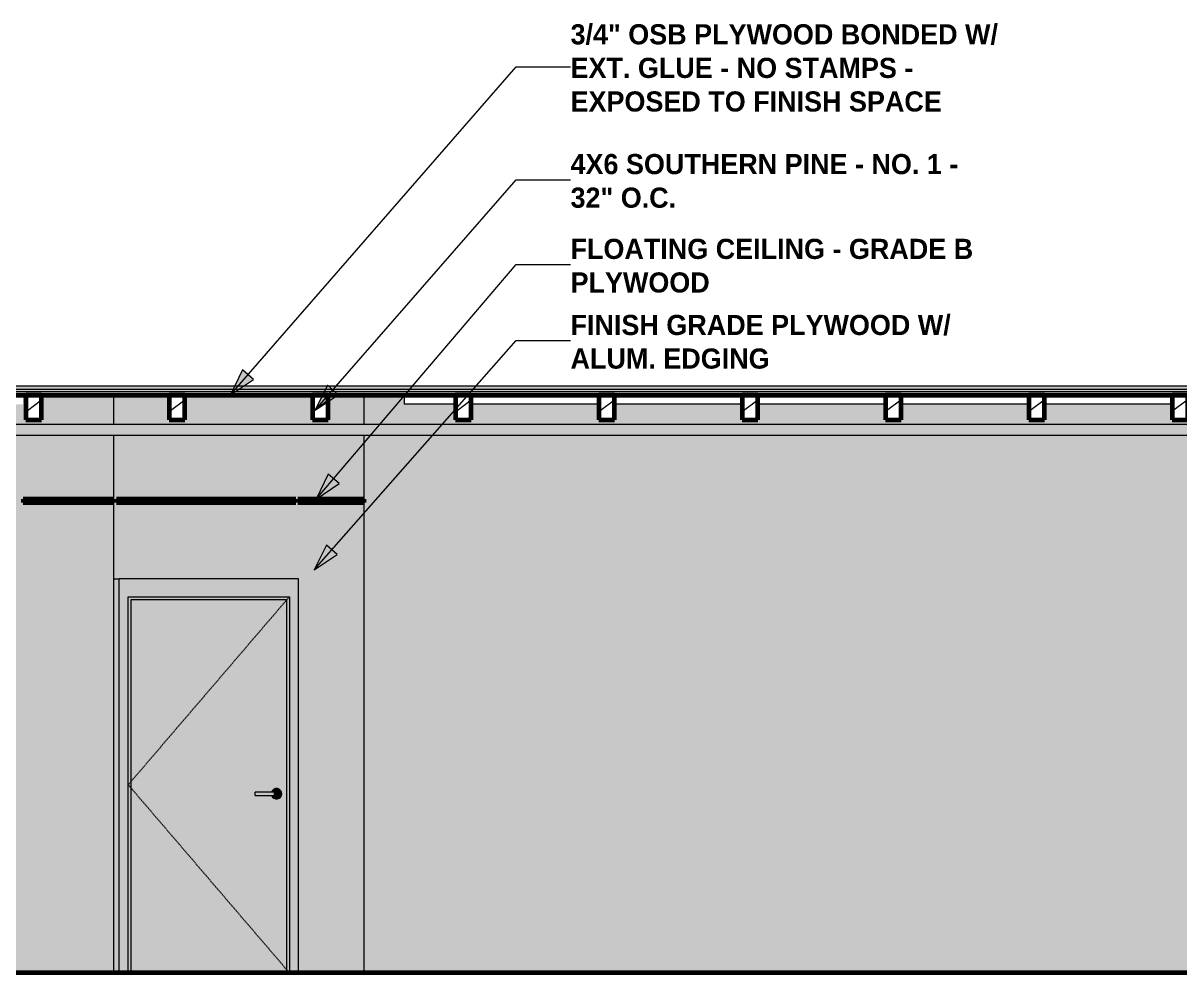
# Model space of a CAD drawing. Header units: inches. Extents: x -3547 to 1646, y 123 to 485.
# Drawn here: x -1879.3 to -1621, y 136 to 348.1 of the extents above; entities that cross this region are included whole.
import ezdxf

# ---------------------------------------------------------------- set-up
doc = ezdxf.new("R2010")
doc.units = ezdxf.units.IN
doc.header["$MEASUREMENT"] = 0
doc.linetypes.add('Dash 1_16_', pattern=[0.125, 0.0625, -0.0625])
doc.linetypes.add('Grid Line 1_2_', pattern=[0.875, 0.5, -0.125, 0.125, -0.125])
for name, color, linetype, lineweight in [('0-2', 7, 'Continuous', 9), ('0-3', 50, 'Continuous', 5), ('A-CLNG', 13, 'Continuous', 18), ('A-CLNG-2', 13, 'Continuous', 60), ('A-DOOR', 31, 'Continuous', 18), ('A-DOOR-1', 31, 'Continuous', 9), ('A-DOOR-2', 31, 'Dash 1_16_', 9), ('A-DOOR-FRAM', 31, 'Continuous', 9), ('A-DOOR-FRAM-1', 31, 'Continuous', 18), ('A-FLOR-1', 8, 'Continuous', 5), ('A-FLOR-2', 250, 'Continuous', 60), ('A-FLOR-LEVL-1', 51, 'Grid Line 1_2_', 9), ('A-FLOR-MCUT-1', 10, 'Continuous', 18), ('A-FLOR-PATT-1', 7, 'Continuous', 9), ('A-FLOR-PATT-3', 253, 'Continuous', 9), ('G-ANNO-TEXT', 231, 'Continuous', 9), ('I-WALL', 2, 'Continuous', 18), ('I-WALL-1', 2, 'Continuous', 5), ('P-PIPE', 3, 'Continuous', 9), ('P-PIPE-1', 3, 'Continuous', 5), ('S-BEAM', 12, 'Continuous', 9), ('S-BEAM-1', 250, 'Continuous', 60)]:
    doc.layers.add(name, color=color, linetype=linetype, lineweight=lineweight)
doc.styles.add('Century Gothic_B', font='GOTHICB.TTF', dxfattribs={"height": 4.5})
pattern_1 = [(0, (0.359, 0), (0, 2.399), []), (315, (0.359, 0), (2.3985062, 0), [3.393, -3.393]), (45, (0.359, 0), (2.3985062, 0), [3.393, -3.393])]
pattern_2 = [(216.87, (3.558, 7.997), (23.9897714, 15.99364286), [3.998, -35.986]), (206.565, (8.356, 5.598), (-7.9970807, -7.996619), [8.941, -8.941]), (198.435, (8.356, 1.599), (-15.9938446, -7.9970983), [5.058, -20.23])]

# ---------------------------------------------------------------- blocks, each defined once
blk = doc.blocks.new('CTR - 1st Phase - Shell_rvt-2-INTERIOR ELEVATION - CORRIDOR WEST _202_W_ - 2ND FLOOR - WEST WALL2')
at = {"layer": 'A-FLOR-1'}
blk.add_hatch(color=256, dxfattribs=at).paths.add_polyline_path([(2916.39, 265.75), (3498.95, 265.75), (3498.95, 266.25), (2449.58, 266.25), (2449.58, 265.75), (2908.19, 265.75)], flags=0)
at = {"layer": 'A-FLOR-PATT-1'}
h = blk.add_hatch(dxfattribs=at)
h.set_pattern_fill('FP_10', color=256, style=0, pattern_type=2)
h.set_pattern_definition(pattern_1)
h.paths.add_polyline_path([(3466.13, 267), (3498.95, 267), (3498.95, 267.18), (2449.58, 267.18), (2449.58, 267), (3457.92, 267)], flags=0)
h = blk.add_hatch(dxfattribs=at)
h.set_pattern_fill('FP_10', color=256, style=0, pattern_type=2)
h.set_pattern_definition(pattern_1)
h.paths.add_polyline_path([(2449.58, 265), (3498.95, 265), (3498.95, 265.75), (2449.58, 265.75)], flags=0)
at = {"layer": 'A-FLOR-PATT-3'}
h = blk.add_hatch(dxfattribs=at)
h.set_pattern_fill('FP_11', color=256, style=0, pattern_type=2)
h.set_pattern_definition([(0, (0.359, 0), (7.68, 1.92), [0.634, -5.126, 0.634, -5.126, -30.72]), (0, (0.359, 0), (7.68, 1.92), [-11.52, 0.634, -10.886, 0.634, -5.126, -13.44]), (0, (0.359, 0), (7.68, 1.92), [-28.8, 0.634, -3.206, 0.634, -8.966]), (120, (3.239, 0.96), (-5.5027688, 5.6910751), [0.634, -5.126, 0.634, -5.126, -30.72]), (120, (3.239, 0.96), (-5.5027688, 5.6910751), [-11.52, 0.634, -10.886, 0.634, -5.126, -13.44]), (120, (3.239, 0.96), (-5.5027688, 5.6910751), [-28.8, 0.634, -3.206, 0.634, -8.966]), (240, (4.199, 4.8), (-2.1772312, -7.6110751), [0.634, -5.126, 0.634, -5.126, -30.72]), (240, (4.199, 4.8), (-2.1772312, -7.6110751), [-11.52, 0.634, -10.886, 0.634, -5.126, -13.44]), (240, (4.199, 4.8), (-2.1772312, -7.6110751), [-28.8, 0.634, -3.206, 0.634, -8.966])])
h.paths.add_polyline_path([(2449.58, 266.25), (3498.95, 266.25), (3498.95, 267), (2449.58, 267)], flags=0)
at = {"layer": 'A-FLOR-2'}
for p, q in [((2449.58, 265), (3498.95, 265)), ((3498.95, 136), (2449.58, 136))]:
    blk.add_line(p, q, dxfattribs=at)
at = {"layer": 'A-FLOR-MCUT-1'}
for p, q in [((3498.95, 267), (2449.58, 267)), ((3498.95, 266.25), (2449.58, 266.25)), ((3498.95, 265.75), (2449.58, 265.75))]:
    blk.add_line(p, q, dxfattribs=at)
blk = doc.blocks.new('LVL-Laminated Veneer Lumber - 4X6 S_ PINE - NO_ 1-V34-INTERIOR ELEVATION - CORRIDOR WEST _202_W_ - 2ND FLOOR - WEST WALL2')
at = {"layer": 'S-BEAM'}
h = blk.add_hatch(dxfattribs=at)
h.set_pattern_fill('FP_14', color=256, style=0, pattern_type=2)
h.set_pattern_definition(pattern_2)
h.paths.add_polyline_path([(2978.87, 259.5), (2978.87, 265), (2975.37, 265), (2975.37, 259.5)], flags=0)
at = {"layer": 'S-BEAM-1'}
for p, q in [((2978.87, 265), (2975.37, 265)), ((2975.37, 265), (2975.37, 259.5)), ((2978.87, 259.5), (2978.87, 265)), ((2975.37, 259.5), (2978.87, 259.5))]:
    blk.add_line(p, q, dxfattribs=at)
blk = doc.blocks.new('LVL-Laminated Veneer Lumber - 4X6 S_ PINE - NO_ 1-V35-INTERIOR ELEVATION - CORRIDOR WEST _202_W_ - 2ND FLOOR - WEST WALL2')
at = {"layer": 'S-BEAM'}
h = blk.add_hatch(dxfattribs=at)
h.set_pattern_fill('FP_14', color=256, style=0, pattern_type=2)
h.set_pattern_definition(pattern_2)
h.paths.add_polyline_path([(2946.87, 259.5), (2946.87, 265), (2943.37, 265), (2943.37, 259.5)], flags=0)
at = {"layer": 'S-BEAM-1'}
for p, q in [((2946.87, 265), (2943.37, 265)), ((2943.37, 265), (2943.37, 259.5)), ((2946.87, 259.5), (2946.87, 265)), ((2943.37, 259.5), (2946.87, 259.5))]:
    blk.add_line(p, q, dxfattribs=at)
blk = doc.blocks.new('LVL-Laminated Veneer Lumber - 4X6 S_ PINE - NO_ 1-V37-INTERIOR ELEVATION - CORRIDOR WEST _202_W_ - 2ND FLOOR - WEST WALL2')
at = {"layer": 'S-BEAM'}
h = blk.add_hatch(dxfattribs=at)
h.set_pattern_fill('FP_14', color=256, style=0, pattern_type=2)
h.set_pattern_definition(pattern_2)
h.paths.add_polyline_path([(2914.87, 259.5), (2914.87, 265), (2911.37, 265), (2911.37, 259.5)], flags=0)
at = {"layer": 'S-BEAM-1'}
for p, q in [((2914.87, 265), (2911.37, 265)), ((2911.37, 265), (2911.37, 259.5)), ((2914.87, 259.5), (2914.87, 265)), ((2911.37, 259.5), (2914.87, 259.5))]:
    blk.add_line(p, q, dxfattribs=at)
blk = doc.blocks.new('LVL-Laminated Veneer Lumber - 4X6 S_ PINE - NO_ 1-V38-INTERIOR ELEVATION - CORRIDOR WEST _202_W_ - 2ND FLOOR - WEST WALL2')
at = {"layer": 'S-BEAM'}
h = blk.add_hatch(dxfattribs=at)
h.set_pattern_fill('FP_14', color=256, style=0, pattern_type=2)
h.set_pattern_definition(pattern_2)
h.paths.add_polyline_path([(2882.87, 259.5), (2882.87, 265), (2879.37, 265), (2879.37, 259.5)], flags=0)
at = {"layer": 'S-BEAM-1'}
for p, q in [((2882.87, 265), (2879.37, 265)), ((2879.37, 265), (2879.37, 259.5)), ((2882.87, 259.5), (2882.87, 265)), ((2879.37, 259.5), (2882.87, 259.5))]:
    blk.add_line(p, q, dxfattribs=at)
blk = doc.blocks.new('LVL-Laminated Veneer Lumber - 4X6 S_ PINE - NO_ 1-V39-INTERIOR ELEVATION - CORRIDOR WEST _202_W_ - 2ND FLOOR - WEST WALL2')
at = {"layer": 'S-BEAM'}
h = blk.add_hatch(dxfattribs=at)
h.set_pattern_fill('FP_14', color=256, style=0, pattern_type=2)
h.set_pattern_definition(pattern_2)
h.paths.add_polyline_path([(2847.37, 259.5), (2850.87, 259.5), (2850.87, 265), (2847.37, 265), (2847.37, 263)], flags=0)
at = {"layer": 'S-BEAM-1'}
for p, q in [((2850.87, 265), (2847.37, 265)), ((2847.37, 265), (2847.37, 259.5)), ((2850.87, 259.5), (2850.87, 265)), ((2847.37, 259.5), (2850.87, 259.5))]:
    blk.add_line(p, q, dxfattribs=at)
blk = doc.blocks.new('LVL-Laminated Veneer Lumber - 4X6 S_ PINE - NO_ 1-V40-INTERIOR ELEVATION - CORRIDOR WEST _202_W_ - 2ND FLOOR - WEST WALL2')
at = {"layer": 'S-BEAM'}
h = blk.add_hatch(dxfattribs=at)
h.set_pattern_fill('FP_14', color=256, style=0, pattern_type=2)
h.set_pattern_definition(pattern_2)
h.paths.add_polyline_path([(2815.37, 259.5), (2818.87, 259.5), (2818.87, 265), (2815.37, 265), (2815.37, 263)], flags=0)
at = {"layer": 'S-BEAM-1'}
for p, q in [((2818.87, 265), (2815.37, 265)), ((2815.37, 265), (2815.37, 259.5)), ((2818.87, 259.5), (2818.87, 265)), ((2815.37, 259.5), (2818.87, 259.5))]:
    blk.add_line(p, q, dxfattribs=at)
blk = doc.blocks.new('LVL-Laminated Veneer Lumber - 4X6 S_ PINE - NO_ 1-V41-INTERIOR ELEVATION - CORRIDOR WEST _202_W_ - 2ND FLOOR - WEST WALL2')
at = {"layer": 'S-BEAM'}
h = blk.add_hatch(dxfattribs=at)
h.set_pattern_fill('FP_14', color=256, style=0, pattern_type=2)
h.set_pattern_definition(pattern_2)
h.paths.add_polyline_path([(2783.37, 259.5), (2786.87, 259.5), (2786.87, 265), (2783.37, 265)], flags=0)
at = {"layer": 'S-BEAM-1'}
for p, q in [((2786.87, 265), (2783.37, 265)), ((2783.37, 265), (2783.37, 259.5)), ((2786.87, 259.5), (2786.87, 265)), ((2783.37, 259.5), (2786.87, 259.5))]:
    blk.add_line(p, q, dxfattribs=at)
blk = doc.blocks.new('LVL-Laminated Veneer Lumber - 4X6 S_ PINE - NO_ 1-V42-INTERIOR ELEVATION - CORRIDOR WEST _202_W_ - 2ND FLOOR - WEST WALL2')
at = {"layer": 'S-BEAM'}
h = blk.add_hatch(dxfattribs=at)
h.set_pattern_fill('FP_14', color=256, style=0, pattern_type=2)
h.set_pattern_definition(pattern_2)
h.paths.add_polyline_path([(2751.37, 259.5), (2754.87, 259.5), (2754.87, 265), (2751.37, 265)], flags=0)
at = {"layer": 'S-BEAM-1'}
for p, q in [((2754.87, 265), (2751.37, 265)), ((2751.37, 265), (2751.37, 259.5)), ((2754.87, 259.5), (2754.87, 265)), ((2751.37, 259.5), (2754.87, 259.5))]:
    blk.add_line(p, q, dxfattribs=at)
blk = doc.blocks.new('LVL-Laminated Veneer Lumber - 4X6 S_ PINE - NO_ 1-V43-INTERIOR ELEVATION - CORRIDOR WEST _202_W_ - 2ND FLOOR - WEST WALL2')
at = {"layer": 'S-BEAM'}
h = blk.add_hatch(dxfattribs=at)
h.set_pattern_fill('FP_14', color=256, style=0, pattern_type=2)
h.set_pattern_definition(pattern_2)
h.paths.add_polyline_path([(2719.37, 259.5), (2722.87, 259.5), (2722.87, 265), (2719.37, 265), (2719.37, 263)], flags=0)
at = {"layer": 'S-BEAM-1'}
for p, q in [((2722.87, 265), (2719.37, 265)), ((2719.37, 265), (2719.37, 259.5)), ((2722.87, 259.5), (2722.87, 265)), ((2719.37, 259.5), (2722.87, 259.5))]:
    blk.add_line(p, q, dxfattribs=at)
blk = doc.blocks.new('CTR - 1st Phase - Structure_rvt-2-INTERIOR ELEVATION - CORRIDOR WEST _202_W_ - 2ND FLOOR - WEST WALL2')
at = {"layer": '0-2'}
for name in ['LVL-Laminated Veneer Lumber - 4X6 S_ PINE - NO_ 1-V43-INTERIOR ELEVATION - CORRIDOR WEST _202_W_ - 2ND FLOOR - WEST WALL2', 'LVL-Laminated Veneer Lumber - 4X6 S_ PINE - NO_ 1-V42-INTERIOR ELEVATION - CORRIDOR WEST _202_W_ - 2ND FLOOR - WEST WALL2', 'LVL-Laminated Veneer Lumber - 4X6 S_ PINE - NO_ 1-V41-INTERIOR ELEVATION - CORRIDOR WEST _202_W_ - 2ND FLOOR - WEST WALL2', 'LVL-Laminated Veneer Lumber - 4X6 S_ PINE - NO_ 1-V40-INTERIOR ELEVATION - CORRIDOR WEST _202_W_ - 2ND FLOOR - WEST WALL2', 'LVL-Laminated Veneer Lumber - 4X6 S_ PINE - NO_ 1-V39-INTERIOR ELEVATION - CORRIDOR WEST _202_W_ - 2ND FLOOR - WEST WALL2', 'LVL-Laminated Veneer Lumber - 4X6 S_ PINE - NO_ 1-V38-INTERIOR ELEVATION - CORRIDOR WEST _202_W_ - 2ND FLOOR - WEST WALL2', 'LVL-Laminated Veneer Lumber - 4X6 S_ PINE - NO_ 1-V37-INTERIOR ELEVATION - CORRIDOR WEST _202_W_ - 2ND FLOOR - WEST WALL2', 'LVL-Laminated Veneer Lumber - 4X6 S_ PINE - NO_ 1-V35-INTERIOR ELEVATION - CORRIDOR WEST _202_W_ - 2ND FLOOR - WEST WALL2', 'LVL-Laminated Veneer Lumber - 4X6 S_ PINE - NO_ 1-V34-INTERIOR ELEVATION - CORRIDOR WEST _202_W_ - 2ND FLOOR - WEST WALL2']:
    blk.add_blockref(name, (0, 0), dxfattribs=at)
blk = doc.blocks.new('HOLLOW METAL - UNIT DOOR-2191977-INTERIOR ELEVATION - CORRIDOR WEST _202_W_ - 2ND FLOOR - WEST WALL2')
at = {"layer": 'A-DOOR'}
h = blk.add_hatch(color=256, dxfattribs=at)
h.paths.add_polyline_path([(2744.09, 136), (2777.61, 136), (2777.61, 219.38), (2742.86, 219.38), (2742.86, 136)], flags=0)
h.paths.add_polyline_path([(2775.38, 174.82), (2775.08, 174.86), (2774.79, 174.98), (2774.55, 175.16), (2774.36, 175.41), (2774.28, 175.61), (2770.56, 175.62), (2770.56, 176.39), (2774.28, 176.39), (2774.36, 176.59), (2774.55, 176.84), (2774.79, 177.02), (2775.08, 177.14), (2775.38, 177.18), (2775.69, 177.14), (2776.03, 176.98), (2776.22, 176.84), (2776.4, 176.59), (2776.52, 176.31), (2776.56, 176), (2776.52, 175.69), (2776.4, 175.41), (2776.22, 175.16), (2775.97, 174.98), (2775.69, 174.86)], flags=0)
for points in [[(2772.81, 176), (2774.69, 176), (2774.69, 176.39), (2770.56, 176.38), (2770.56, 176)], [(2774.21, 175.61), (2774.69, 175.62), (2774.69, 176), (2770.56, 176), (2770.56, 175.61), (2774.2, 175.61)], [(2774.88, 176), (2775.68, 176), (2775.65, 176.14), (2775.58, 176.25), (2775.5, 176.33), (2775.4, 176.37), (2775.37, 176.38), (2775.19, 176.38), (2775.09, 176.38), (2774.69, 176.38), (2774.69, 176), (2774.86, 176)]]:
    blk.add_hatch(color=256, dxfattribs=at).paths.add_polyline_path(points, flags=0)
h = blk.add_hatch(color=256, dxfattribs=at)
h.paths.add_polyline_path([(2775.56, 176.28), (2775.65, 176.13), (2775.66, 176.1), (2775.68, 175.99), (2775.63, 175.83), (2775.58, 175.75), (2775.57, 175.76), (2775.62, 176.01), (2775.57, 176.25)], flags=0)
h.paths.add_polyline_path([(2775.38, 174.82), (2775.69, 174.86), (2775.97, 174.98), (2776.22, 175.16), (2776.4, 175.41), (2776.52, 175.69), (2776.56, 176), (2776.52, 176.31), (2776.4, 176.59), (2776.22, 176.84), (2775.97, 177.02), (2775.69, 177.14), (2775.38, 177.18), (2775.08, 177.14), (2774.73, 176.98), (2774.55, 176.84), (2774.36, 176.59), (2774.29, 176.39), (2775.3, 176.38), (2775.28, 176.39), (2775.44, 176.36), (2775.54, 176.29), (2775.56, 176.25), (2775.62, 175.97), (2775.56, 175.72), (2775.43, 175.64), (2775.35, 175.62), (2775.18, 175.61), (2775.11, 175.62), (2774.28, 175.61), (2774.36, 175.41), (2774.55, 175.16), (2774.86, 174.95), (2775.08, 174.86)], flags=0)
h = blk.add_hatch(color=256, dxfattribs=at)
h.paths.add_polyline_path([(2775.56, 175.72), (2775.65, 175.88), (2775.66, 175.9), (2775.66, 176), (2775.63, 176), (2775.57, 175.75)], flags=0)
h.paths.add_polyline_path([(2774.69, 175.61), (2774.73, 175.62), (2775.39, 175.62), (2775.49, 175.67), (2775.56, 175.75), (2775.63, 176), (2774.69, 176), (2774.69, 175.62)], flags=0)
at = {"layer": 'A-DOOR-FRAM-1'}
for points in [[(2778.24, 136), (2780.24, 136), (2780.24, 224), (2740.24, 224), (2740.24, 136), (2742.24, 136), (2742.24, 220), (2778.24, 220), (2778.24, 201.58)], [(2742.86, 136), (2742.86, 219.38), (2777.61, 219.38), (2777.61, 136), (2778.24, 136), (2778.24, 220), (2742.24, 220), (2742.24, 136)]]:
    blk.add_hatch(color=256, dxfattribs=at).paths.add_polyline_path(points, flags=0)
at = {"layer": 'A-DOOR-1'}
for p, q in [((2774.69, 176.39), (2770.56, 176.39)), ((2770.56, 176), (2770.56, 176.39)), ((2770.56, 175.61), (2770.56, 176)), ((2770.56, 175.61), (2774.69, 175.61))]:
    blk.add_line(p, q, dxfattribs=at)
at = {"layer": 'A-DOOR-1', "flags": 128}
for points in [[(2775.28, 176.39), (2775.28, 176.39), (2775.28, 176.39), (2775.28, 176.39), (2775.28, 176.39), (2775.27, 176.39), (2775.27, 176.39), (2775.26, 176.39), (2775.25, 176.39), (2775.25, 176.39), (2775.24, 176.39), (2775.23, 176.39), (2775.22, 176.39), (2775.21, 176.39), (2775.19, 176.39), (2775.18, 176.39), (2775.17, 176.39), (2775.15, 176.39), (2775.14, 176.39), (2775.12, 176.39), (2775.1, 176.39), (2775.09, 176.39), (2775.07, 176.39), (2775.05, 176.39), (2775.03, 176.39), (2775.01, 176.39), (2774.99, 176.39), (2774.97, 176.39), (2774.95, 176.39), (2774.93, 176.39), (2774.91, 176.39), (2774.88, 176.39), (2774.86, 176.39), (2774.84, 176.39), (2774.82, 176.39), (2774.79, 176.39), (2774.77, 176.39), (2774.75, 176.39), (2774.72, 176.39), (2774.7, 176.39), (2774.69, 176.39)], [(2774.69, 175.61), (2774.72, 175.61), (2774.74, 175.61), (2774.76, 175.61), (2774.79, 175.61), (2774.81, 175.61), (2774.83, 175.61), (2774.86, 175.61), (2774.88, 175.61), (2774.9, 175.61), (2774.92, 175.61), (2774.94, 175.61), (2774.97, 175.61), (2774.99, 175.61), (2775.01, 175.61), (2775.03, 175.61), (2775.05, 175.61), (2775.06, 175.61), (2775.08, 175.61), (2775.1, 175.61), (2775.12, 175.61), (2775.13, 175.61), (2775.15, 175.61), (2775.16, 175.61), (2775.18, 175.61), (2775.19, 175.61), (2775.2, 175.61), (2775.21, 175.61), (2775.22, 175.61), (2775.23, 175.61), (2775.24, 175.61), (2775.25, 175.61), (2775.26, 175.61), (2775.26, 175.61), (2775.27, 175.61), (2775.27, 175.61), (2775.28, 175.61), (2775.28, 175.61), (2775.28, 175.61), (2775.28, 175.61)]]:
    blk.add_lwpolyline(points, dxfattribs=at)
at = {"layer": 'A-DOOR-1'}
for start, end in [(0, 160.3657), (199.5633, 0)]:
    blk.add_arc((2775.38, 176), 1.18, start, end, dxfattribs=at)
at = {"layer": 'A-DOOR-2'}
for p, q in [((2778.24, 220), (2742.24, 178)), ((2742.24, 178), (2778.24, 136))]:
    blk.add_line(p, q, dxfattribs=at)
at = {"layer": 'A-DOOR-FRAM'}
for p, q in [((2740.24, 136), (2740.24, 224)), ((2780.24, 224), (2740.24, 224)), ((2780.24, 136), (2780.24, 224)), ((2742.24, 136), (2742.24, 220)), ((2742.24, 220), (2778.24, 220)), ((2778.24, 220), (2778.24, 136)), ((2742.86, 136), (2742.86, 219.38)), ((2742.86, 219.38), (2777.61, 219.38)), ((2777.61, 219.38), (2777.61, 136))]:
    blk.add_line(p, q, dxfattribs=at)

msp = doc.modelspace()

# ---------------------------------------------------------------- hatches: boundary and pattern name
at = {"layer": 'A-CLNG'}
h = msp.add_hatch(color=256, dxfattribs=at)
h.paths.add_polyline_path([(-1803.21, 241.07), (-1803.21, 241.82), (-1817.96, 241.82), (-1817.96, 241.07), (-1804.79, 241.07)], flags=0)
h.paths.add_polyline_path([(-1879.34, 241.07), (-1859.13, 241.07), (-1859.13, 241.82), (-1879.34, 241.82)], flags=0)
h.paths.add_polyline_path([(-1858.46, 241.07), (-1818.46, 241.07), (-1818.46, 241.82), (-1858.46, 241.82)], flags=0)
at = {"layer": 'G-ANNO-TEXT'}
for points in [[(-1833.05, 265.05), (-1827.9, 268.52), (-1830.33, 270.64)], [(-1814.12, 261.66), (-1808.97, 265.12), (-1811.39, 267.23)], [(-1813.88, 241.75), (-1808.76, 245.28), (-1811.21, 247.36)], [(-1814.36, 225.98), (-1809.19, 229.41), (-1811.6, 231.54)]]:
    msp.add_hatch(color=256, dxfattribs=at).paths.add_polyline_path(points, flags=0)
at = {"layer": 'I-WALL'}
h = msp.add_hatch(color=256, dxfattribs=at)
h.paths.add_polyline_path([(-1956.36, 136), (-1879.34, 136), (-1879.34, 256.06), (-1956.36, 256.06), (-1956.36, 201.58)], flags=0)
h.paths.add_polyline_path([(-1913.51, 258.44), (-1879.34, 258.44), (-1879.34, 263), (-1907.24, 263), (-1907.24, 259.5), (-1910.74, 259.5), (-1910.74, 263), (-1939.24, 263), (-1939.24, 259.5), (-1946.44, 259.5), (-1946.44, 263), (-1956.36, 263), (-1956.36, 258.44), (-1915.56, 258.44)], flags=0)
h = msp.add_hatch(color=256, dxfattribs=at)
h.paths.add_polyline_path([(-1794.21, 136), (-1530.96, 136), (-1530.96, 241.07), (-1552.13, 241.07), (-1552.13, 241.82), (-1530.96, 241.82), (-1530.96, 256.06), (-1794.21, 256.06), (-1794.21, 201.58)], flags=0)
h.paths.add_polyline_path([(-1552.79, 241.07), (-1573.01, 241.07), (-1573.01, 241.82), (-1552.79, 241.82)], flags=0)
h.paths.add_polyline_path([(-1638.64, 258.44), (-1530.96, 258.44), (-1530.96, 263), (-1555.24, 263), (-1555.24, 259.5), (-1558.74, 259.5), (-1558.74, 263), (-1587.24, 263), (-1587.24, 259.5), (-1590.74, 259.5), (-1590.74, 263), (-1619.24, 263), (-1619.24, 259.5), (-1622.74, 259.5), (-1622.74, 263), (-1651.24, 263), (-1651.24, 259.5), (-1654.74, 259.5), (-1654.74, 263), (-1683.24, 263), (-1683.24, 259.5), (-1686.74, 259.5), (-1686.74, 263), (-1715.24, 263), (-1715.24, 259.5), (-1718.74, 259.5), (-1718.74, 263), (-1747.24, 263), (-1747.24, 259.5), (-1750.74, 259.5), (-1750.74, 263), (-1779.24, 263), (-1779.24, 259.5), (-1782.74, 259.5), (-1782.74, 263), (-1794.21, 263), (-1794.21, 258.44), (-1640.69, 258.44)], flags=0)
at = {"layer": 'I-WALL-1'}
h = msp.add_hatch(color=256, dxfattribs=at)
h.paths.add_polyline_path([(-1859.75, 136), (-1859.75, 241.07), (-1879.34, 241.07), (-1879.34, 136), (-1867, 136)], flags=0)
h.paths.add_polyline_path([(-1859.75, 241.82), (-1859.75, 256.06), (-1879.34, 256.06), (-1879.34, 241.82), (-1860.88, 241.82)], flags=0)
h.paths.add_polyline_path([(-1862.23, 258.44), (-1859.75, 258.44), (-1859.75, 265), (-1875.24, 265), (-1875.24, 259.5), (-1878.74, 259.5), (-1878.74, 265), (-1879.34, 265), (-1879.34, 258.44), (-1864.28, 258.44)], flags=0)
h = msp.add_hatch(color=256, dxfattribs=at)
h.paths.add_polyline_path([(-1859.75, 136), (-1859.13, 136), (-1859.13, 241.07), (-1859.75, 241.07), (-1859.75, 201.58)], flags=0)
h.paths.add_polyline_path([(-1859.13, 241.82), (-1859.13, 256.06), (-1859.75, 256.06), (-1859.75, 241.82), (-1859.21, 241.82)], flags=0)
h.paths.add_polyline_path([(-1859.75, 258.44), (-1859.13, 258.44), (-1859.13, 265), (-1859.75, 265), (-1859.75, 258.98)], flags=0)
h = msp.add_hatch(color=256, dxfattribs=at)
h.paths.add_polyline_path([(-1817.88, 136), (-1803.21, 136), (-1803.21, 241.07), (-1817.96, 241.07), (-1817.96, 241.82), (-1803.21, 241.82), (-1803.21, 256.06), (-1859.13, 256.06), (-1859.13, 224), (-1817.88, 224), (-1817.88, 201.58)], flags=0)
h.paths.add_polyline_path([(-1835.43, 241.07), (-1858.46, 241.07), (-1858.46, 241.82), (-1818.46, 241.82), (-1818.46, 241.07), (-1821.2, 241.07)], flags=0)
h.paths.add_polyline_path([(-1835.56, 258.44), (-1803.21, 258.44), (-1803.21, 265), (-1811.24, 265), (-1811.24, 259.5), (-1814.74, 259.5), (-1814.74, 265), (-1843.24, 265), (-1843.24, 259.5), (-1846.74, 259.5), (-1846.74, 265), (-1859.13, 265), (-1859.13, 258.44), (-1837.61, 258.44)], flags=0)
h = msp.add_hatch(color=256, dxfattribs=at)
h.paths.add_polyline_path([(-1798.48, 136), (-1794.21, 136), (-1794.21, 256.06), (-1803.21, 256.06), (-1803.21, 136), (-1802.09, 136)], flags=0)
h.paths.add_polyline_path([(-1802.71, 258.44), (-1794.21, 258.44), (-1794.21, 265), (-1803.21, 265), (-1803.21, 258.44), (-1802.74, 258.44)], flags=0)
msp.add_hatch(color=256, dxfattribs=at).paths.add_polyline_path([(-1857.88, 136), (-1857.88, 224), (-1859.13, 224), (-1859.13, 136)], flags=0)
at = {"layer": 'P-PIPE-1'}
for points in [[(-1880.69, 257.25), (-1144.89, 257.25), (-1144.89, 258.44), (-2089.88, 258.44), (-2089.88, 257.25), (-1882.74, 257.25)], [(-2089.88, 256.06), (-1144.89, 256.06), (-1144.89, 257.25), (-2089.88, 257.25), (-2089.88, 256.1)]]:
    msp.add_hatch(color=256, dxfattribs=at).paths.add_polyline_path(points, flags=0)

# ---------------------------------------------------------------- linework, layer by layer
at = {"layer": 'A-CLNG-2'}
for p, q in [((-1859.13, 241.82), (-1879.34, 241.82)), ((-1879.34, 241.82), (-1879.34, 241.07)), ((-1879.34, 241.07), (-1859.13, 241.07)), ((-1859.13, 241.07), (-1859.13, 241.82)), ((-1818.46, 241.82), (-1858.46, 241.82)), ((-1858.46, 241.82), (-1858.46, 241.07)), ((-1858.46, 241.07), (-1818.46, 241.07)), ((-1818.46, 241.07), (-1818.46, 241.82)), ((-1803.21, 241.82), (-1817.96, 241.82)), ((-1817.96, 241.82), (-1817.96, 241.07)), ((-1817.96, 241.07), (-1803.21, 241.07)), ((-1803.21, 241.07), (-1803.21, 241.82))]:
    msp.add_line(p, q, dxfattribs=at)
at = {"layer": 'A-FLOR-LEVL-1'}
msp.add_line((-2197.77, 136), (-1050.81, 136), dxfattribs=at)
at = {"layer": 'G-ANNO-TEXT'}
for p, q in [((-1833.05, 265.05), (-1769.22, 338.35)), ((-1769.22, 338.35), (-1757.08, 338.35)), ((-1814.12, 261.66), (-1769.22, 313.11)), ((-1769.22, 313.11), (-1757.08, 313.11)), ((-1813.88, 241.75), (-1769.22, 294.18)), ((-1769.22, 294.18), (-1757.08, 294.18)), ((-1814.36, 225.98), (-1769.22, 277.19)), ((-1769.22, 277.19), (-1757.08, 277.19)), ((-1830.33, 270.64), (-1833.05, 265.05)), ((-1827.9, 268.52), (-1830.33, 270.64)), ((-1833.05, 265.05), (-1827.9, 268.52)), ((-1811.39, 267.23), (-1814.12, 261.66)), ((-1808.97, 265.12), (-1811.39, 267.23)), ((-1814.12, 261.66), (-1808.97, 265.12)), ((-1811.21, 247.36), (-1813.88, 241.75)), ((-1808.76, 245.28), (-1811.21, 247.36)), ((-1813.88, 241.75), (-1808.76, 245.28)), ((-1811.6, 231.54), (-1814.36, 225.98)), ((-1809.19, 229.41), (-1811.6, 231.54)), ((-1814.36, 225.98), (-1809.19, 229.41))]:
    msp.add_line(p, q, dxfattribs=at)
at = {"layer": 'I-WALL'}
for p, q in [((-1859.13, 265), (-1859.13, 258.44)), ((-1803.21, 258.44), (-1803.21, 265)), ((-1794.21, 265), (-1794.21, 263)), ((-1782.74, 263), (-1794.21, 263)), ((-1750.74, 263), (-1779.24, 263)), ((-1718.74, 263), (-1747.24, 263)), ((-1686.74, 263), (-1715.24, 263)), ((-1654.74, 263), (-1683.24, 263)), ((-1622.74, 263), (-1651.24, 263)), ((-1859.13, 256.06), (-1859.13, 241.82)), ((-1803.21, 241.82), (-1803.21, 256.06)), ((-1859.13, 241.07), (-1859.13, 136)), ((-1803.21, 136), (-1803.21, 241.07)), ((-1859.13, 224), (-1857.88, 224))]:
    msp.add_line(p, q, dxfattribs=at)
at = {"layer": 'P-PIPE'}
for p, q in [((-1144.89, 258.44), (-2089.88, 258.44)), ((-2089.88, 256.06), (-1144.89, 256.06))]:
    msp.add_line(p, q, dxfattribs=at)

# ---------------------------------------------------------------- block references
at = {"layer": '0-3'}
for name in ['CTR - 1st Phase - Shell_rvt-2-INTERIOR ELEVATION - CORRIDOR WEST _202_W_ - 2ND FLOOR - WEST WALL2', 'CTR - 1st Phase - Structure_rvt-2-INTERIOR ELEVATION - CORRIDOR WEST _202_W_ - 2ND FLOOR - WEST WALL2']:
    msp.add_blockref(name, (-4598.11, 0), dxfattribs=at)
at = {"layer": 'A-DOOR'}
msp.add_blockref('HOLLOW METAL - UNIT DOOR-2191977-INTERIOR ELEVATION - CORRIDOR WEST _202_W_ - 2ND FLOOR - WEST WALL2', (-4598.11, 0), dxfattribs=at)

# ---------------------------------------------------------------- texts
at = {"layer": 'G-ANNO-TEXT', "char_height": 4.5, "attachment_point": 1, "style": 'Century Gothic_B'}
for s, insert, width in [('3/4" OSB PLYWOOD BONDED W/', (-1757.08, 347.85), 118.9275), ('EXT. GLUE - NO STAMPS -', (-1757.08, 340.35), 91.3545), ('EXPOSED TO FINISH SPACE', (-1757.08, 332.85), 97.4145), ('4X6 SOUTHERN PINE - NO. 1 -', (-1757.08, 318.87), 106.8075), ('32" O.C.', (-1757.08, 311.37), 30.4515), ('FLOATING CEILING - GRADE B', (-1757.08, 299.93), 109.383), ('PLYWOOD', (-1757.08, 292.43), 38.0265), ('FINISH GRADE PLYWOOD W/', (-1757.08, 282.94), 104.232), ('ALUM. EDGING', (-1757.08, 275.44), 55.752)]:
    msp.add_mtext(s, dxfattribs=dict(at, insert=insert, width=width))

doc.saveas('drawing.dxf')
